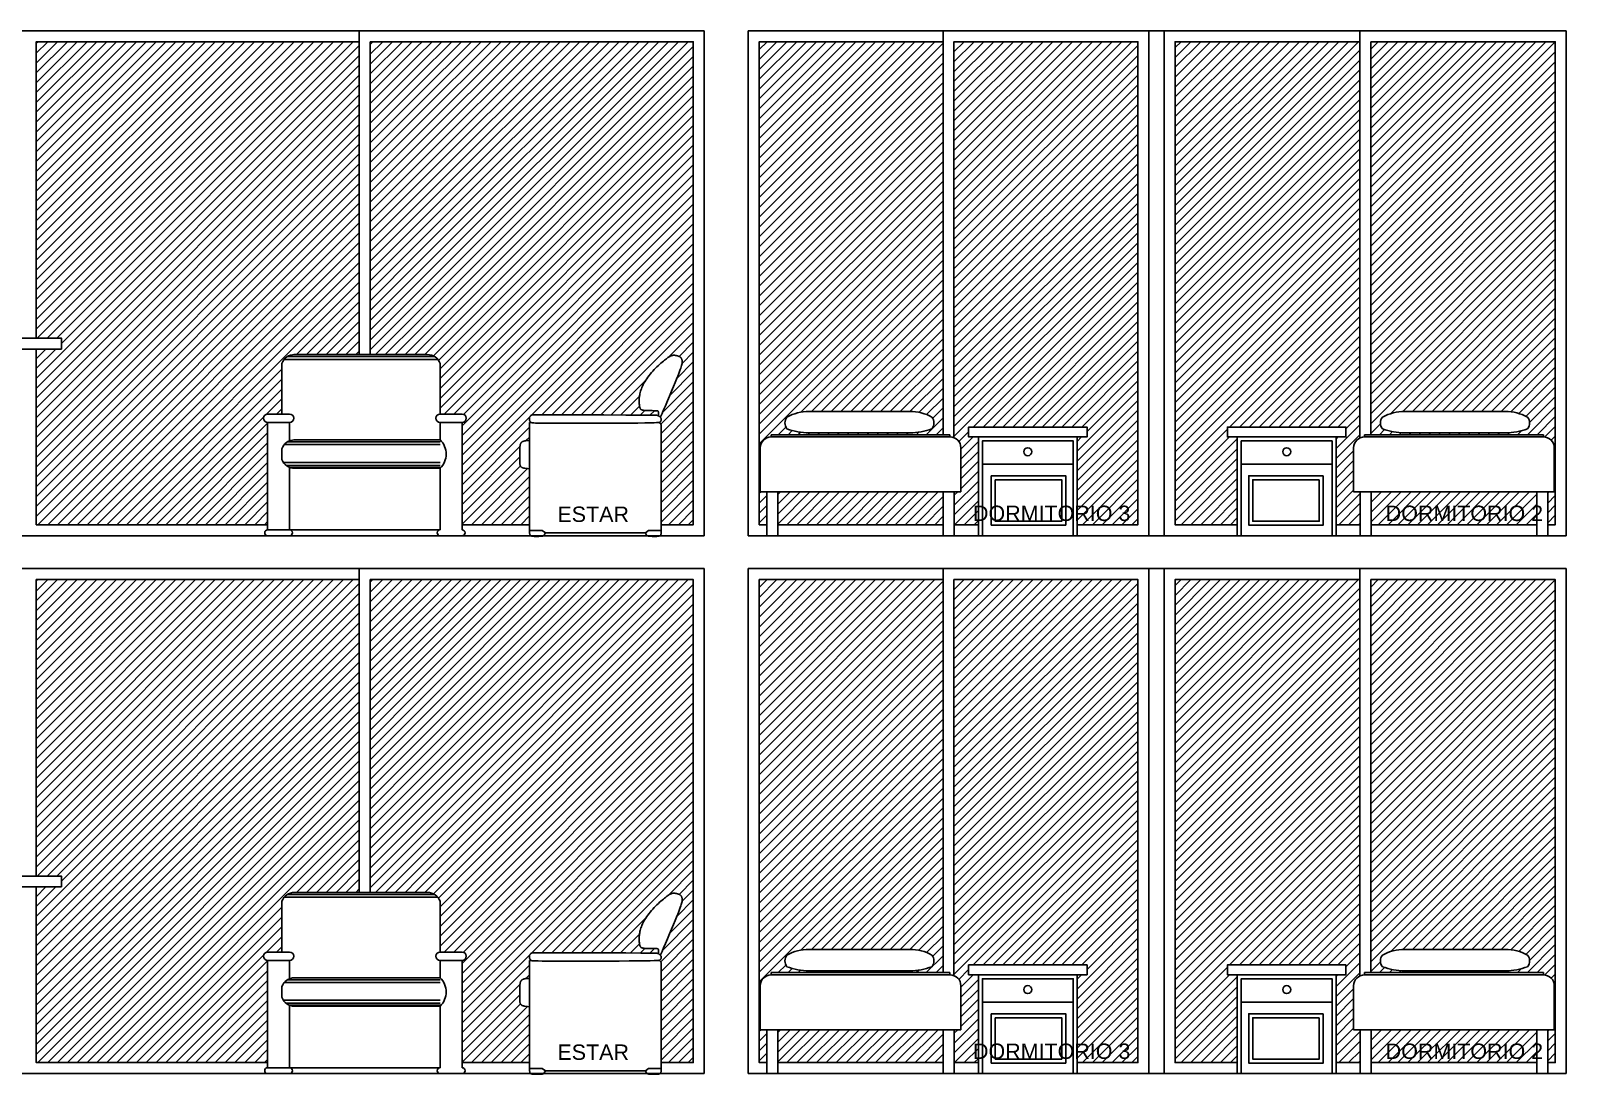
# Model space of a CAD drawing. Header units: millimetres. Extents: x 1217 to 2428, y 234 to 644.
# Drawn here: x 2252.71 to 2259.7, y 401.9 to 406.65 of the extents above; entities that cross this region are included whole.
import ezdxf

# ---------------------------------------------------------------- set-up
doc = ezdxf.new("R2010")
doc.units = ezdxf.units.MM
for name, color, linetype in [('0.1', 251, 'Continuous'), ('0.2', 2, 'Continuous'), ('0.3', 6, 'Continuous'), ('MURO', 5, 'Continuous'), ('Texto', 1, 'Continuous')]:
    doc.layers.add(name, color=color, linetype=linetype)
doc.styles.get("Standard").update_dxf_attribs({"font": 'arial.ttf'})
pattern_1 = [(45, (422.33998, -295.273548), (-0.0224506403, 0.0224506403), [])]
pattern_2 = [(45, (422.33998, -292.823548), (-0.0224506403, 0.0224506403), [])]

# ---------------------------------------------------------------- blocks, each defined once
blk = doc.blocks.new('sillon elv 1')
at = {"layer": '0.2'}
blk.add_line((382065.2343, 7753267.5813), (382065.6901, 7753267.5813), dxfattribs=at)
for points in [[(382065.1739, 7753268.114), (382065.1742, 7753268.1156), (382065.1744, 7753268.1172), (382065.1745, 7753268.1189), (382065.1746, 7753268.1205), (382065.1745, 7753268.1222), (382065.1745, 7753268.1238), (382065.1744, 7753268.1253), (382065.1744, 7753268.1268), (382065.1745, 7753268.1281), (382065.1745, 7753268.1294), (382065.1747, 7753268.1306), (382065.1749, 7753268.1316), (382065.1751, 7753268.1326), (382065.1753, 7753268.1335), (382065.1756, 7753268.1342), (382065.1759, 7753268.1349), (382065.1762, 7753268.1355), (382065.1765, 7753268.136), (382065.1768, 7753268.1364), (382065.1771, 7753268.1368), (382065.1775, 7753268.1371), (382065.178, 7753268.1373), (382065.1785, 7753268.1375), (382065.179, 7753268.1376), (382065.1796, 7753268.1377), (382065.1804, 7753268.1378), (382065.1814, 7753268.1379), (382065.1828, 7753268.1379), (382065.1846, 7753268.138), (382065.187, 7753268.138), (382065.19, 7753268.1381), (382065.1937, 7753268.1381), (382065.1982, 7753268.1381), (382065.2034, 7753268.1382), (382065.2089, 7753268.1383), (382065.2147, 7753268.1384), (382065.2204, 7753268.1385), (382065.2259, 7753268.1386), (382065.231, 7753268.1388), (382065.2353, 7753268.139), (382065.2389, 7753268.1392), (382065.2417, 7753268.1395), (382065.2439, 7753268.1397), (382065.2455, 7753268.14), (382065.2467, 7753268.1403), (382065.2476, 7753268.1405), (382065.2482, 7753268.1408), (382065.2488, 7753268.141), (382065.2493, 7753268.1412), (382065.2498, 7753268.1413), (382065.2504, 7753268.1415), (382065.2509, 7753268.1417), (382065.2515, 7753268.142), (382065.2522, 7753268.1423), (382065.2529, 7753268.1426), (382065.2537, 7753268.1431), (382065.2545, 7753268.1437), (382065.2554, 7753268.1444), (382065.2563, 7753268.1454), (382065.2572, 7753268.1465), (382065.2581, 7753268.148), (382065.2589, 7753268.1498), (382065.2597, 7753268.1519), (382065.2604, 7753268.1545), (382065.2611, 7753268.1574), (382065.2616, 7753268.1608), (382065.262, 7753268.1645), (382065.2624, 7753268.1685), (382065.2626, 7753268.1727), (382065.2627, 7753268.1771), (382065.2627, 7753268.1816), (382065.2627, 7753268.1863), (382065.2625, 7753268.1909), (382065.2622, 7753268.1956), (382065.2617, 7753268.2004), (382065.2611, 7753268.2053), (382065.2603, 7753268.2102), (382065.2593, 7753268.2154), (382065.258, 7753268.2207), (382065.2565, 7753268.2262), (382065.2547, 7753268.2319), (382065.2526, 7753268.2378), (382065.2501, 7753268.2439), (382065.2474, 7753268.2502), (382065.2443, 7753268.2566), (382065.2408, 7753268.2632), (382065.2369, 7753268.2699), (382065.2327, 7753268.2767), (382065.228, 7753268.2836), (382065.2229, 7753268.2906), (382065.2176, 7753268.2976), (382065.212, 7753268.3046), (382065.2061, 7753268.3115), (382065.2001, 7753268.3182), (382065.194, 7753268.3249), (382065.1878, 7753268.3313), (382065.1816, 7753268.3375), (382065.1754, 7753268.3434), (382065.1694, 7753268.349), (382065.1635, 7753268.3543), (382065.1578, 7753268.3592), (382065.1525, 7753268.3637), (382065.1475, 7753268.3679), (382065.1429, 7753268.3715), (382065.1387, 7753268.3747), (382065.135, 7753268.3775), (382065.1316, 7753268.3799), (382065.1286, 7753268.382), (382065.1259, 7753268.3837), (382065.1233, 7753268.3851), (382065.1209, 7753268.3863), (382065.1187, 7753268.3874), (382065.1165, 7753268.3882), (382065.1144, 7753268.3889), (382065.1123, 7753268.3895), (382065.1103, 7753268.3899), (382065.1083, 7753268.3902), (382065.1063, 7753268.3904), (382065.1044, 7753268.3905), (382065.1024, 7753268.3904), (382065.1005, 7753268.3903), (382065.0985, 7753268.39), (382065.0966, 7753268.3897), (382065.0947, 7753268.3894), (382065.0929, 7753268.3889), (382065.0912, 7753268.3885), (382065.0896, 7753268.388), (382065.088, 7753268.3876), (382065.0866, 7753268.3872), (382065.0853, 7753268.3867), (382065.084, 7753268.3863), (382065.0829, 7753268.3859), (382065.0818, 7753268.3854), (382065.0808, 7753268.385), (382065.0798, 7753268.3846), (382065.0789, 7753268.3841), (382065.0779, 7753268.3836), (382065.077, 7753268.3831), (382065.0761, 7753268.3825), (382065.0752, 7753268.3818), (382065.0743, 7753268.3811), (382065.0735, 7753268.3803), (382065.0726, 7753268.3794), (382065.0718, 7753268.3784), (382065.071, 7753268.3773), (382065.0702, 7753268.376), (382065.0695, 7753268.3746), (382065.0688, 7753268.3731), (382065.0682, 7753268.3715), (382065.0677, 7753268.3697), (382065.0672, 7753268.3679), (382065.0668, 7753268.3659), (382065.0666, 7753268.3638), (382065.0665, 7753268.3614), (382065.0666, 7753268.3588), (382065.0669, 7753268.3558), (382065.0675, 7753268.3524), (382065.0683, 7753268.3484), (382065.0695, 7753268.3438), (382065.0711, 7753268.3385), (382065.0731, 7753268.3324), (382065.0756, 7753268.3252), (382065.0787, 7753268.3168), (382065.0825, 7753268.3069), (382065.0871, 7753268.2952), (382065.0925, 7753268.2816), (382065.099, 7753268.2658), (382065.1066, 7753268.2475), (382065.1153, 7753268.2269), (382065.1246, 7753268.2047), (382065.1341, 7753268.1823), (382065.1433, 7753268.1607), (382065.1516, 7753268.1412), (382065.1585, 7753268.125), (382065.1635, 7753268.1132), (382065.1662, 7753268.107)], [(382065.7482, 7753268.1195), (382065.7512, 7753268.1185), (382065.7538, 7753268.1173), (382065.7559, 7753268.1159), (382065.7576, 7753268.1144), (382065.759, 7753268.1129), (382065.7601, 7753268.1112), (382065.761, 7753268.1096), (382065.7617, 7753268.1079), (382065.7622, 7753268.1063), (382065.7626, 7753268.1048), (382065.7628, 7753268.1033), (382065.7629, 7753268.1018), (382065.763, 7753268.1004), (382065.7629, 7753268.0991), (382065.7628, 7753268.0978), (382065.7626, 7753268.0966), (382065.7624, 7753268.0954), (382065.7621, 7753268.0943), (382065.7618, 7753268.0932), (382065.7614, 7753268.0922), (382065.7609, 7753268.0912), (382065.7604, 7753268.0903), (382065.7599, 7753268.0894), (382065.7593, 7753268.0885), (382065.7586, 7753268.0877), (382065.7578, 7753268.0869), (382065.757, 7753268.0861), (382065.756, 7753268.0854), (382065.7551, 7753268.0847), (382065.754, 7753268.0841), (382065.7529, 7753268.0835), (382065.7517, 7753268.083), (382065.7502, 7753268.0826), (382065.7476, 7753268.0823), (382065.7428, 7753268.082), (382065.7348, 7753268.0818), (382065.7223, 7753268.0816), (382065.7045, 7753268.0815), (382065.6801, 7753268.0814), (382065.6482, 7753268.0813), (382065.6082, 7753268.0812), (382065.5617, 7753268.0812), (382065.5109, 7753268.0812), (382065.458, 7753268.0813), (382065.4051, 7753268.0813), (382065.3544, 7753268.0815), (382065.3081, 7753268.0817), (382065.2683, 7753268.0819), (382065.2366, 7753268.0823), (382065.2126, 7753268.0827), (382065.1951, 7753268.0832), (382065.1831, 7753268.0837), (382065.1755, 7753268.0842), (382065.1711, 7753268.0848), (382065.169, 7753268.0854), (382065.168, 7753268.0859), (382065.1673, 7753268.0865), (382065.1666, 7753268.0871), (382065.166, 7753268.0877), (382065.1655, 7753268.0884), (382065.1649, 7753268.0891), (382065.1645, 7753268.0899), (382065.164, 7753268.0907), (382065.1636, 7753268.0917), (382065.1633, 7753268.0927), (382065.1629, 7753268.0939), (382065.1627, 7753268.0951), (382065.1625, 7753268.0963), (382065.1623, 7753268.0976), (382065.1623, 7753268.0988), (382065.1623, 7753268.1), (382065.1625, 7753268.1011), (382065.1628, 7753268.1021), (382065.1632, 7753268.1031), (382065.1636, 7753268.1039), (382065.1642, 7753268.1048), (382065.1648, 7753268.1056), (382065.1655, 7753268.1063), (382065.1662, 7753268.1071), (382065.1669, 7753268.1078), (382065.1676, 7753268.1086), (382065.1684, 7753268.1094), (382065.1691, 7753268.1101), (382065.1699, 7753268.1109), (382065.1707, 7753268.1116), (382065.1716, 7753268.1124), (382065.1724, 7753268.113), (382065.1733, 7753268.1137), (382065.1743, 7753268.1143), (382065.1753, 7753268.1148), (382065.1764, 7753268.1153), (382065.1774, 7753268.1157), (382065.1785, 7753268.1161), (382065.1796, 7753268.1164), (382065.1807, 7753268.1167), (382065.1818, 7753268.1169), (382065.1839, 7753268.1172), (382065.1926, 7753268.1174), (382065.2144, 7753268.1176), (382065.2558, 7753268.1178), (382065.3233, 7753268.1181), (382065.4235, 7753268.1185), (382065.563, 7753268.1189), (382065.7482, 7753268.1195)], [(382065.1727, 7753268.0846), (382065.1704, 7753268.0832), (382065.1685, 7753268.0819), (382065.1669, 7753268.0806), (382065.1657, 7753268.0794), (382065.1647, 7753268.0781), (382065.164, 7753268.0769), (382065.1634, 7753268.0758), (382065.1631, 7753268.0746), (382065.1628, 7753268.0726), (382065.1626, 7753268.0652), (382065.1625, 7753268.047), (382065.1624, 7753268.0127), (382065.1624, 7753267.9567), (382065.1624, 7753267.8738), (382065.1624, 7753267.7584), (382065.1624, 7753267.6053)], [(382065.7621, 7753268.0013), (382065.7666, 7753268.0017), (382065.7707, 7753268.0019), (382065.7743, 7753268.0019), (382065.7775, 7753268.0017), (382065.7804, 7753268.0013), (382065.783, 7753268.0009), (382065.7852, 7753268.0003), (382065.7873, 7753267.9997), (382065.7892, 7753267.9991), (382065.791, 7753267.9984), (382065.7926, 7753267.9978), (382065.7941, 7753267.9971), (382065.7954, 7753267.9963), (382065.7966, 7753267.9955), (382065.7977, 7753267.9947), (382065.7987, 7753267.9938), (382065.7996, 7753267.9929), (382065.8005, 7753267.9919), (382065.8012, 7753267.9909), (382065.8018, 7753267.9898), (382065.8024, 7753267.9888), (382065.803, 7753267.9877), (382065.8034, 7753267.9866), (382065.8039, 7753267.9855), (382065.8043, 7753267.9843), (382065.8046, 7753267.9831), (382065.8049, 7753267.9816), (382065.8052, 7753267.9797), (382065.8055, 7753267.9773), (382065.8058, 7753267.9743), (382065.806, 7753267.9705), (382065.8062, 7753267.9658), (382065.8064, 7753267.9601), (382065.8066, 7753267.9536), (382065.8068, 7753267.9466), (382065.8069, 7753267.9394), (382065.8071, 7753267.9322), (382065.8072, 7753267.9251), (382065.8072, 7753267.9186), (382065.8072, 7753267.9129), (382065.8072, 7753267.9081), (382065.8072, 7753267.9041), (382065.807, 7753267.901), (382065.8069, 7753267.8984), (382065.8067, 7753267.8964), (382065.8065, 7753267.8948), (382065.8062, 7753267.8934), (382065.8059, 7753267.8922), (382065.8056, 7753267.891), (382065.8053, 7753267.8898), (382065.8048, 7753267.8887), (382065.8044, 7753267.8876), (382065.8039, 7753267.8865), (382065.8033, 7753267.8855), (382065.8027, 7753267.8845), (382065.802, 7753267.8836), (382065.8012, 7753267.8828), (382065.8004, 7753267.882), (382065.7995, 7753267.8812), (382065.7986, 7753267.8805), (382065.7976, 7753267.8799), (382065.7966, 7753267.8793), (382065.7955, 7753267.8787), (382065.7944, 7753267.8782), (382065.7933, 7753267.8777), (382065.7918, 7753267.8772), (382065.7898, 7753267.8767), (382065.787, 7753267.8762), (382065.783, 7753267.8755), (382065.7778, 7753267.8748), (382065.7709, 7753267.874), (382065.7621, 7753267.8731)], [(382065.1619, 7753267.5923), (382065.1619, 7753267.5897), (382065.1619, 7753267.5872), (382065.162, 7753267.585), (382065.1622, 7753267.5829), (382065.1624, 7753267.581), (382065.1627, 7753267.5792), (382065.163, 7753267.5776), (382065.1633, 7753267.5762), (382065.1636, 7753267.5749), (382065.164, 7753267.5737), (382065.1644, 7753267.5727), (382065.1648, 7753267.5718), (382065.1653, 7753267.5709), (382065.1658, 7753267.5702), (382065.1665, 7753267.5695), (382065.1672, 7753267.5689), (382065.168, 7753267.5684), (382065.1689, 7753267.5679), (382065.17, 7753267.5674), (382065.1712, 7753267.5671), (382065.1727, 7753267.5667), (382065.1744, 7753267.5664), (382065.1763, 7753267.5662), (382065.1785, 7753267.566), (382065.1811, 7753267.5658), (382065.1839, 7753267.5657), (382065.1869, 7753267.5657), (382065.19, 7753267.5656), (382065.1932, 7753267.5656), (382065.1965, 7753267.5656), (382065.1997, 7753267.5657), (382065.2028, 7753267.5657), (382065.2058, 7753267.5658), (382065.2087, 7753267.5658), (382065.2114, 7753267.5659), (382065.2139, 7753267.566), (382065.2162, 7753267.5662), (382065.2184, 7753267.5664), (382065.2203, 7753267.5667), (382065.2221, 7753267.5671), (382065.2237, 7753267.5675), (382065.2251, 7753267.5682), (382065.2265, 7753267.5691), (382065.2278, 7753267.5704), (382065.2292, 7753267.5722), (382065.2307, 7753267.5745), (382065.2324, 7753267.5775), (382065.2343, 7753267.5813)], [(382065.7625, 7753267.5923), (382065.7626, 7753267.5897), (382065.7625, 7753267.5872), (382065.7624, 7753267.585), (382065.7623, 7753267.5829), (382065.762, 7753267.581), (382065.7618, 7753267.5792), (382065.7615, 7753267.5776), (382065.7612, 7753267.5762), (382065.7608, 7753267.5749), (382065.7605, 7753267.5737), (382065.7601, 7753267.5727), (382065.7597, 7753267.5718), (382065.7592, 7753267.5709), (382065.7586, 7753267.5702), (382065.758, 7753267.5695), (382065.7573, 7753267.5689), (382065.7565, 7753267.5684), (382065.7556, 7753267.5679), (382065.7545, 7753267.5674), (382065.7533, 7753267.5671), (382065.7518, 7753267.5667), (382065.7501, 7753267.5664), (382065.7482, 7753267.5662), (382065.7459, 7753267.566), (382065.7434, 7753267.5658), (382065.7406, 7753267.5657), (382065.7376, 7753267.5657), (382065.7345, 7753267.5656), (382065.7312, 7753267.5656), (382065.728, 7753267.5656), (382065.7248, 7753267.5657), (382065.7216, 7753267.5657), (382065.7186, 7753267.5658), (382065.7158, 7753267.5658), (382065.7131, 7753267.5659), (382065.7106, 7753267.566), (382065.7083, 7753267.5662), (382065.7061, 7753267.5664), (382065.7041, 7753267.5667), (382065.7024, 7753267.5671), (382065.7008, 7753267.5675), (382065.6993, 7753267.5682), (382065.698, 7753267.5691), (382065.6966, 7753267.5704), (382065.6952, 7753267.5722), (382065.6937, 7753267.5745), (382065.6921, 7753267.5775), (382065.6901, 7753267.5813)]]:
    blk.add_lwpolyline(points, dxfattribs=at)
at = {"layer": '0.2', "elevation": 0}
for points in [[(382065.7529, 7753268.0835), (382065.7621, 7753268.0835), (382065.7621, 7753267.6053)], [(382065.1624, 7753267.6053), (382065.1619, 7753267.5923)], [(382065.2343, 7753267.5813), (382065.2197, 7753267.5923), (382065.1619, 7753267.5923)], [(382065.6901, 7753267.5813), (382065.7047, 7753267.5923), (382065.7636, 7753267.5923)], [(382065.7621, 7753267.6053), (382065.7625, 7753267.5923)]]:
    blk.add_lwpolyline(points, dxfattribs=at)

msp = doc.modelspace()

# ---------------------------------------------------------------- hatches: boundary and pattern name
at = {"layer": '0.1', "ltscale": 3}
h = msp.add_hatch(dxfattribs=at)
h.set_pattern_fill('ANSI31', color=256, scale=0.01)
h.set_pattern_definition(pattern_2)
h.paths.add_polyline_path([(2254.25251, 406.60099), (2254.46816, 406.60099), (2254.46816, 405.17581), (2254.25251, 405.17581)])
h.paths.add_polyline_path([(2252.86861, 406.60099), (2254.20251, 406.60099), (2254.20251, 405.17581), (2253.90862, 405.17581, 0.3308107), (2253.85003, 405.13579), (2253.85003, 404.90486), (2253.78505, 404.90486, 1), (2253.78505, 404.86691), (2253.78505, 404.40099), (2252.86861, 404.40099)])
h.paths.add_polyline_path([(2252.7306, 406.60099), (2252.86861, 406.60099), (2252.86861, 404.40099), (2252.7306, 404.40099), (2252.7306, 405.20099), (2252.84561, 405.20099), (2252.84561, 405.25099), (2252.7306, 405.25099)])
h.paths.add_polyline_path([(2251.81582, 406.60099), (2252.5606, 406.60099), (2252.5606, 405.90099), (2251.81582, 405.90099)])
h.paths.add_polyline_path([(2251.57076, 406.60099), (2251.76582, 406.60099), (2251.76582, 405.90099), (2251.57076, 405.90099)])
h = msp.add_hatch(dxfattribs=at)
h.set_pattern_fill('ANSI31', color=256, scale=0.01)
h.set_pattern_definition(pattern_2)
h.paths.add_polyline_path([(2254.46816, 406.60099), (2255.72441, 406.60099), (2255.72441, 404.40099), (2255.57804, 404.40099), (2255.57805, 404.54078), (2255.57807, 404.65611), (2255.57807, 404.73904), (2255.57805, 404.79499), (2255.57798, 404.82935), (2255.57786, 404.84753), (2255.57762, 404.85673), (2255.57584, 404.86061), (2255.57287, 404.86364), (2255.56824, 404.86681), (2255.57199, 404.86784), (2255.57521, 404.87069), (2255.57709, 404.87439), (2255.57823, 404.87944), (2255.57802, 404.88402), (2255.57641, 404.88699), (2255.5743, 404.88941), (2255.57692, 404.89554), (2255.58196, 404.90732), (2255.58888, 404.92355), (2255.59718, 404.94304), (2255.60633, 404.9646), (2255.61584, 404.98704), (2255.62518, 405.00919), (2255.63384, 405.02986), (2255.64142, 405.04811), (2255.6479, 405.06392), (2255.65339, 405.07754), (2255.65798, 405.08919), (2255.66177, 405.09911), (2255.66487, 405.10754), (2255.66736, 405.1147), (2255.66934, 405.12084), (2255.67091, 405.12616), (2255.67268, 405.13294), (2255.67381, 405.13977), (2255.67398, 405.14492), (2255.67349, 405.1492), (2255.67236, 405.15382), (2255.67029, 405.15836), (2255.66752, 405.16228), (2255.66414, 405.16507), (2255.66021, 405.16716), (2255.6565, 405.16863), (2255.65235, 405.16998), (2255.6473, 405.17138), (2255.64175, 405.17248), (2255.63601, 405.17291), (2255.63114, 405.17247), (2255.62709, 405.17161), (2255.62284, 405.17019), (2255.61832, 405.16814), (2255.61329, 405.16527), (2255.6088, 405.16225), (2255.60546, 405.15986), (2255.60173, 405.15708), (2255.59759, 405.15386), (2255.59299, 405.15019), (2255.58797, 405.14607), (2255.5826, 405.14153), (2255.57695, 405.13661), (2255.57106, 405.13132), (2255.565, 405.12571), (2255.55884, 405.1198), (2255.55264, 405.11362), (2255.54645, 405.1072), (2255.54032, 405.10057), (2255.53432, 405.09379), (2255.52848, 405.0869), (2255.52286, 405.07993), (2255.5175, 405.07294), (2255.51246, 405.06596), (2255.50779, 405.05904), (2255.50352, 405.05222), (2255.49966, 405.04552), (2255.49617, 405.03894), (2255.49306, 405.03251), (2255.4903, 405.02624), (2255.48787, 405.02014), (2255.48575, 405.01423), (2255.48394, 405.00852), (2255.48242, 405.00302), (2255.48115, 404.99772), (2255.48012, 404.99258), (2255.47931, 404.98759), (2255.4787, 404.98272), (2255.47825, 404.97795), (2255.47795, 404.97325), (2255.47777, 404.9686), (2255.4777, 404.96398), (2255.47773, 404.95945), (2255.47786, 404.95504), (2255.47821, 404.94866), (2255.47907, 404.94122), (2255.4803, 404.93539), (2255.48223, 404.93024), (2255.4849, 404.92678), (2255.48798, 404.92459), (2255.49197, 404.92319), (2255.49356, 404.92255), (2255.49745, 404.9219), (2255.50152, 404.92155), (2255.5051, 404.92133), (2255.50949, 404.92113), (2255.51455, 404.92097), (2255.52004, 404.92083), (2255.52577, 404.92071), (2255.53152, 404.92062), (2255.53707, 404.92054), (2255.54221, 404.92048), (2255.54673, 404.92043), (2255.55048, 404.92039), (2255.55348, 404.92036), (2255.55585, 404.92032), (2255.55767, 404.92028), (2255.55904, 404.92023), (2255.56007, 404.92016), (2255.56084, 404.92007), (2255.56145, 404.91996), (2255.56199, 404.91981), (2255.56247, 404.91963), (2255.56291, 404.9194), (2255.5633, 404.91911), (2255.56366, 404.91876), (2255.56399, 404.91834), (2255.56429, 404.91784), (2255.56458, 404.91725), (2255.56486, 404.91658), (2255.56513, 404.9158), (2255.56537, 404.91493), (2255.56558, 404.91396), (2255.56576, 404.9129), (2255.5659, 404.91173), (2255.56599, 404.91047), (2255.56603, 404.9091), (2255.56601, 404.90764), (2255.56597, 404.90609), (2255.56581, 404.90113), (2255.56638, 404.89655), (2255.56265, 404.89826), (2255.55815, 404.89947), (2255.54783, 404.89971), (2255.52607, 404.89992), (2255.48469, 404.90016), (2255.41716, 404.90045), (2255.31694, 404.9008), (2255.17747, 404.90126), (2254.99223, 404.90182), (2254.98783, 404.90034), (2254.9836, 404.89763), (2254.98079, 404.8945), (2254.97866, 404.89049), (2254.97753, 404.88571), (2254.97746, 404.88155), (2254.97815, 404.87704), (2254.97964, 404.87303), (2254.98218, 404.8695), (2254.98673, 404.86585), (2254.97837, 404.86585), (2254.97837, 404.78365), (2254.9738, 404.78408), (2254.96787, 404.78435), (2254.96147, 404.78393), (2254.95644, 404.78299), (2254.95108, 404.78144), (2254.94623, 404.77942), (2254.94261, 404.77711), (2254.93997, 404.77437), (2254.93801, 404.77124), (2254.93615, 404.76691), (2254.93533, 404.76311), (2254.93479, 404.7584), (2254.93444, 404.7528), (2254.93422, 404.74809), (2254.93402, 404.74241), (2254.93382, 404.73596), (2254.93365, 404.72898), (2254.9335, 404.72174), (2254.93337, 404.71449), (2254.93328, 404.70749), (2254.93322, 404.70098), (2254.9332, 404.69522), (2254.93323, 404.6881), (2254.93349, 404.6805), (2254.9341, 404.67596), (2254.93536, 404.67138), (2254.93737, 404.66715), (2254.94026, 404.6639), (2254.94373, 404.66163), (2254.94745, 404.65985), (2254.95175, 404.65876), (2254.95741, 404.65788), (2254.96269, 404.65719), (2254.96959, 404.65638), (2254.97837, 404.65543), (2254.97837, 404.40099), (2254.67089, 404.40099), (2254.67089, 404.86691, 1), (2254.67089, 404.90486), (2254.57089, 404.90486), (2254.57089, 405.13579, 0.3308101), (2254.5123, 405.17581), (2254.46816, 405.17581)])
h = msp.add_hatch(dxfattribs=at)
h.set_pattern_fill('ANSI31', color=256, scale=0.01)
h.set_pattern_definition(pattern_2)
h.paths.add_polyline_path([(2257.07145, 406.60099), (2257.74959, 406.60099), (2257.74959, 404.40099), (2257.4732, 404.40099), (2257.4732, 404.80099), (2257.5182, 404.80099), (2257.5182, 404.84599), (2257.4732, 404.84599), (2257.07145, 404.84599)])
h.paths.add_polyline_path([(2256.912, 406.60099), (2257.07145, 406.60099), (2257.07145, 404.84599), (2256.9782, 404.84599), (2256.9782, 404.80099), (2257.0232, 404.80099), (2257.0232, 404.40099), (2256.91338, 404.40099), (2256.91338, 404.55099), (2256.94338, 404.55099), (2256.94338, 404.75099, 0.3063972), (2256.912, 404.7974)])
h.paths.add_polyline_path([(2256.02441, 406.60099), (2256.862, 406.60099), (2256.862, 404.81099), (2256.07897, 404.81099), (2256.07898, 404.80099, 0.4142136), (2256.02898, 404.75099), (2256.02898, 404.55099), (2256.05898, 404.55099), (2256.05898, 404.40099), (2256.02441, 404.40099)])
h.paths.add_polyline_path([(2256.15083, 404.83802, -0.340832), (2256.15083, 404.8911, -0.1255988), (2256.25178, 404.91687), (2256.71083, 404.91687, -0.1255988), (2256.81178, 404.8911, -0.340832), (2256.81178, 404.83802, -0.0910283), (2256.71083, 404.81948), (2256.25178, 404.81948, -0.0910283)], flags=16)
h.paths.add_polyline_path([(2256.10898, 404.55099), (2256.86338, 404.55099), (2256.86338, 404.40099), (2256.10898, 404.40099)])
h.paths.add_polyline_path([(2257.7347, 404.37919), (2256.98256, 404.37919), (2256.98256, 404.52344), (2257.7347, 404.52344)], flags=9)
h = msp.add_hatch(dxfattribs=at)
h.set_pattern_fill('ANSI31', color=256, scale=0.01)
h.set_pattern_definition(pattern_2)
h.paths.add_polyline_path([(2258.81057, 406.60099), (2259.65155, 406.60099), (2259.64698, 404.75099, 0.4142136), (2259.59698, 404.80099), (2259.59699, 404.81099), (2258.81057, 404.81099)])
h.paths.add_polyline_path([(2258.86418, 404.83802, -0.340832), (2258.86418, 404.8911, -0.1255988), (2258.96513, 404.91687), (2259.32258, 404.91687), (2259.42418, 404.91687, -0.1255988), (2259.52513, 404.8911, -0.340832), (2259.52513, 404.83802, -0.0910283), (2259.42418, 404.81948), (2258.96513, 404.81948, -0.0910283)], flags=16)
h.paths.add_polyline_path([(2258.81258, 404.55099), (2259.56698, 404.55099), (2259.56698, 404.40099), (2258.81258, 404.40099)])
h.paths.add_polyline_path([(2259.61698, 404.55099), (2259.64698, 404.55099), (2259.64698, 404.75099), (2259.65155, 406.60099), (2259.65155, 404.40099), (2259.61698, 404.40099)])
h.paths.add_polyline_path([(2257.91959, 406.60099), (2258.76057, 406.60099), (2258.76057, 404.79589, 0.2861952), (2258.73258, 404.75099), (2258.73258, 404.55099), (2258.76258, 404.55099), (2258.76258, 404.40099), (2258.65276, 404.40099), (2258.65276, 404.80099), (2258.69776, 404.80099), (2258.69776, 404.84599), (2258.20276, 404.84599), (2258.15776, 404.84599), (2258.15776, 404.80099), (2258.20276, 404.80099), (2258.20276, 404.40099), (2257.91959, 404.40099)])
h = msp.add_hatch(dxfattribs=at)
h.set_pattern_fill('ANSI31', color=256, scale=0.01)
h.set_pattern_definition(pattern_1)
h.paths.add_polyline_path([(2254.25251, 404.15099), (2254.46816, 404.15099), (2254.46816, 402.72581), (2254.25251, 402.72581)])
h.paths.add_polyline_path([(2252.86861, 404.15099), (2254.20251, 404.15099), (2254.20251, 402.72581), (2253.90862, 402.72581, 0.3308107), (2253.85003, 402.68579), (2253.85003, 402.45486), (2253.78505, 402.45486, 1), (2253.78505, 402.41691), (2253.78505, 401.95099), (2252.86861, 401.95099)])
h.paths.add_polyline_path([(2252.7306, 404.15099), (2252.86861, 404.15099), (2252.86861, 401.95099), (2252.7306, 401.95099), (2252.7306, 402.75099), (2252.84561, 402.75099), (2252.84561, 402.80099), (2252.7306, 402.80099)])
h.paths.add_polyline_path([(2251.81582, 404.15099), (2252.5606, 404.15099), (2252.5606, 403.45099), (2251.81582, 403.45099)])
h.paths.add_polyline_path([(2251.57076, 404.15099), (2251.76582, 404.15099), (2251.76582, 403.45099), (2251.57076, 403.45099)])
h = msp.add_hatch(dxfattribs=at)
h.set_pattern_fill('ANSI31', color=256, scale=0.01)
h.set_pattern_definition(pattern_1)
h.paths.add_polyline_path([(2254.46816, 404.15099), (2255.72441, 404.15099), (2255.72441, 401.95099), (2255.57804, 401.95099), (2255.57805, 402.09078), (2255.57807, 402.20611), (2255.57807, 402.28904), (2255.57805, 402.34499), (2255.57798, 402.37935), (2255.57786, 402.39753), (2255.57762, 402.40673), (2255.57584, 402.41061), (2255.57287, 402.41364), (2255.56824, 402.41681), (2255.57199, 402.41784), (2255.57521, 402.42069), (2255.57709, 402.42439), (2255.57823, 402.42944), (2255.57802, 402.43402), (2255.57641, 402.43699), (2255.5743, 402.43941), (2255.57692, 402.44554), (2255.58196, 402.45732), (2255.58888, 402.47355), (2255.59718, 402.49304), (2255.60633, 402.5146), (2255.61584, 402.53704), (2255.62518, 402.55919), (2255.63384, 402.57986), (2255.64142, 402.59811), (2255.6479, 402.61392), (2255.65339, 402.62754), (2255.65798, 402.63919), (2255.66177, 402.64911), (2255.66487, 402.65754), (2255.66736, 402.6647), (2255.66934, 402.67084), (2255.67091, 402.67616), (2255.67268, 402.68294), (2255.67381, 402.68977), (2255.67398, 402.69492), (2255.67349, 402.6992), (2255.67236, 402.70382), (2255.67029, 402.70836), (2255.66752, 402.71228), (2255.66414, 402.71507), (2255.66021, 402.71716), (2255.6565, 402.71863), (2255.65235, 402.71998), (2255.6473, 402.72138), (2255.64175, 402.72248), (2255.63601, 402.72291), (2255.63114, 402.72247), (2255.62709, 402.72161), (2255.62284, 402.72019), (2255.61832, 402.71814), (2255.61329, 402.71527), (2255.6088, 402.71225), (2255.60546, 402.70986), (2255.60173, 402.70708), (2255.59759, 402.70386), (2255.59299, 402.70019), (2255.58797, 402.69606), (2255.5826, 402.69153), (2255.57695, 402.68661), (2255.57106, 402.68132), (2255.565, 402.67571), (2255.55884, 402.6698), (2255.55264, 402.66362), (2255.54645, 402.6572), (2255.54032, 402.65057), (2255.53432, 402.64379), (2255.52848, 402.6369), (2255.52286, 402.62993), (2255.5175, 402.62294), (2255.51246, 402.61596), (2255.50779, 402.60904), (2255.50352, 402.60222), (2255.49966, 402.59551), (2255.49617, 402.58894), (2255.49306, 402.58251), (2255.4903, 402.57624), (2255.48787, 402.57014), (2255.48575, 402.56423), (2255.48394, 402.55852), (2255.48242, 402.55302), (2255.48115, 402.54772), (2255.48012, 402.54258), (2255.47931, 402.53759), (2255.4787, 402.53272), (2255.47825, 402.52795), (2255.47795, 402.52325), (2255.47777, 402.5186), (2255.4777, 402.51398), (2255.47773, 402.50945), (2255.47786, 402.50504), (2255.47821, 402.49866), (2255.47907, 402.49121), (2255.4803, 402.48539), (2255.48223, 402.48024), (2255.4849, 402.47678), (2255.48798, 402.47459), (2255.49197, 402.47319), (2255.49356, 402.47255), (2255.49745, 402.4719), (2255.50152, 402.47155), (2255.5051, 402.47133), (2255.50949, 402.47113), (2255.51455, 402.47097), (2255.52004, 402.47083), (2255.52577, 402.47071), (2255.53152, 402.47062), (2255.53707, 402.47054), (2255.54221, 402.47048), (2255.54673, 402.47043), (2255.55048, 402.47039), (2255.55348, 402.47035), (2255.55585, 402.47032), (2255.55767, 402.47028), (2255.55904, 402.47023), (2255.56007, 402.47016), (2255.56084, 402.47007), (2255.56145, 402.46996), (2255.56199, 402.46981), (2255.56247, 402.46963), (2255.56291, 402.4694), (2255.5633, 402.46911), (2255.56366, 402.46876), (2255.56399, 402.46834), (2255.56429, 402.46784), (2255.56458, 402.46725), (2255.56486, 402.46658), (2255.56513, 402.4658), (2255.56537, 402.46493), (2255.56558, 402.46396), (2255.56576, 402.4629), (2255.5659, 402.46173), (2255.56599, 402.46047), (2255.56603, 402.4591), (2255.56601, 402.45764), (2255.56597, 402.45609), (2255.56581, 402.45113), (2255.56638, 402.44655), (2255.56265, 402.44826), (2255.55815, 402.44947), (2255.54783, 402.44971), (2255.52607, 402.44992), (2255.48469, 402.45016), (2255.41716, 402.45045), (2255.31694, 402.4508), (2255.17747, 402.45126), (2254.99223, 402.45182), (2254.98783, 402.45034), (2254.9836, 402.44763), (2254.98079, 402.4445), (2254.97866, 402.44049), (2254.97753, 402.43571), (2254.97746, 402.43155), (2254.97815, 402.42704), (2254.97964, 402.42303), (2254.98218, 402.4195), (2254.98673, 402.41585), (2254.97837, 402.41585), (2254.97837, 402.33365), (2254.9738, 402.33408), (2254.96787, 402.33435), (2254.96147, 402.33393), (2254.95644, 402.33299), (2254.95108, 402.33144), (2254.94623, 402.32942), (2254.94261, 402.32711), (2254.93997, 402.32437), (2254.93801, 402.32124), (2254.93615, 402.31691), (2254.93533, 402.31311), (2254.93479, 402.3084), (2254.93444, 402.3028), (2254.93422, 402.29809), (2254.93402, 402.29241), (2254.93382, 402.28596), (2254.93365, 402.27898), (2254.9335, 402.27174), (2254.93337, 402.26449), (2254.93328, 402.25749), (2254.93322, 402.25098), (2254.9332, 402.24522), (2254.93323, 402.2381), (2254.93349, 402.2305), (2254.9341, 402.22596), (2254.93536, 402.22138), (2254.93737, 402.21715), (2254.94026, 402.2139), (2254.94373, 402.21163), (2254.94745, 402.20985), (2254.95175, 402.20876), (2254.95741, 402.20788), (2254.96269, 402.20719), (2254.96959, 402.20638), (2254.97837, 402.20543), (2254.97837, 401.95099), (2254.67089, 401.95099), (2254.67089, 402.41691, 1), (2254.67089, 402.45486), (2254.57089, 402.45486), (2254.57089, 402.68579, 0.3308101), (2254.5123, 402.72581), (2254.46816, 402.72581)])
h = msp.add_hatch(dxfattribs=at)
h.set_pattern_fill('ANSI31', color=256, scale=0.01)
h.set_pattern_definition(pattern_1)
h.paths.add_polyline_path([(2257.07145, 404.15099), (2257.74959, 404.15099), (2257.74959, 401.95099), (2257.4732, 401.95099), (2257.4732, 402.35099), (2257.5182, 402.35099), (2257.5182, 402.39599), (2257.4732, 402.39599), (2257.07145, 402.39599)])
h.paths.add_polyline_path([(2256.912, 404.15099), (2257.07145, 404.15099), (2257.07145, 402.39599), (2256.9782, 402.39599), (2256.9782, 402.35099), (2257.0232, 402.35099), (2257.0232, 401.95099), (2256.91338, 401.95099), (2256.91338, 402.10099), (2256.94338, 402.10099), (2256.94338, 402.30099, 0.3063972), (2256.912, 402.3474)])
h.paths.add_polyline_path([(2256.02441, 404.15099), (2256.862, 404.15099), (2256.862, 402.36099), (2256.07897, 402.36099), (2256.07898, 402.35099, 0.4142136), (2256.02898, 402.30099), (2256.02898, 402.10099), (2256.05898, 402.10099), (2256.05898, 401.95099), (2256.02441, 401.95099)])
h.paths.add_polyline_path([(2256.15083, 402.38802, -0.340832), (2256.15083, 402.4411, -0.1255988), (2256.25178, 402.46687), (2256.71083, 402.46687, -0.1255988), (2256.81178, 402.4411, -0.340832), (2256.81178, 402.38802, -0.0910283), (2256.71083, 402.36948), (2256.25178, 402.36948, -0.0910283)], flags=16)
h.paths.add_polyline_path([(2256.10898, 402.10099), (2256.86338, 402.10099), (2256.86338, 401.95099), (2256.10898, 401.95099)])
h.paths.add_polyline_path([(2257.7347, 401.92919), (2256.98256, 401.92919), (2256.98256, 402.07344), (2257.7347, 402.07344)], flags=9)
h = msp.add_hatch(dxfattribs=at)
h.set_pattern_fill('ANSI31', color=256, scale=0.01)
h.set_pattern_definition(pattern_1)
h.paths.add_polyline_path([(2258.81057, 404.15099), (2259.65155, 404.15099), (2259.64698, 402.30099, 0.4142136), (2259.59698, 402.35099), (2259.59699, 402.36099), (2258.81057, 402.36099)])
h.paths.add_polyline_path([(2258.86418, 402.38802, -0.340832), (2258.86418, 402.4411, -0.1255988), (2258.96513, 402.46687), (2259.32258, 402.46687), (2259.42418, 402.46687, -0.1255988), (2259.52513, 402.4411, -0.340832), (2259.52513, 402.38802, -0.0910283), (2259.42418, 402.36948), (2258.96513, 402.36948, -0.0910283)], flags=16)
h.paths.add_polyline_path([(2258.81258, 402.10099), (2259.56698, 402.10099), (2259.56698, 401.95099), (2258.81258, 401.95099)])
h.paths.add_polyline_path([(2259.61698, 402.10099), (2259.64698, 402.10099), (2259.64698, 402.30099), (2259.65155, 404.15099), (2259.65155, 401.95099), (2259.61698, 401.95099)])
h.paths.add_polyline_path([(2257.91959, 404.15099), (2258.76057, 404.15099), (2258.76057, 402.34589, 0.2861952), (2258.73258, 402.30099), (2258.73258, 402.10099), (2258.76258, 402.10099), (2258.76258, 401.95099), (2258.65276, 401.95099), (2258.65276, 402.35099), (2258.69776, 402.35099), (2258.69776, 402.39599), (2258.20276, 402.39599), (2258.15776, 402.39599), (2258.15776, 402.35099), (2258.20276, 402.35099), (2258.20276, 401.95099), (2257.91959, 401.95099)])

# ---------------------------------------------------------------- linework, layer by layer
at = {"layer": '0.1', "linetype": 'ByBlock'}
for p, q in [((2256.89338, 404.81099, 0), (2256.07897, 404.81099, 0)), ((2256.07898, 404.80099, 0), (2256.89337, 404.80099, 0)), ((2258.78258, 404.81099, 0), (2259.59699, 404.81099, 0)), ((2259.59698, 404.80099, 0), (2258.78259, 404.80099, 0)), ((2256.02898, 404.75099, 0), (2256.02898, 404.55099, 0)), ((2256.94338, 404.75099, 0), (2256.94338, 404.55099, 0)), ((2258.73258, 404.75099, 0), (2258.73258, 404.55099, 0)), ((2259.64698, 404.75099, 0), (2259.64698, 404.55099, 0)), ((2256.02898, 404.55099, 0), (2256.10898, 404.55099, 0)), ((2256.05898, 404.55099, 0), (2256.02898, 404.55099, 0)), ((2256.05898, 404.35099, 0), (2256.05898, 404.55099, 0)), ((2256.94338, 404.55099, 0), (2256.10898, 404.55099, 0)), ((2256.10898, 404.55099, 0), (2256.10898, 404.35099, 0)), ((2256.94338, 404.55099, 0), (2256.86338, 404.55099, 0)), ((2256.91338, 404.55099, 0), (2256.94338, 404.55099, 0)), ((2256.91338, 404.35099, 0), (2256.91338, 404.55099, 0)), ((2258.73258, 404.55099, 0), (2258.81258, 404.55099, 0)), ((2258.73258, 404.55099, 0), (2259.56698, 404.55099, 0)), ((2258.76258, 404.55099, 0), (2258.73258, 404.55099, 0)), ((2258.76258, 404.35099, 0), (2258.76258, 404.55099, 0)), ((2259.56698, 404.55099, 0), (2259.56698, 404.35099, 0)), ((2259.64698, 404.55099, 0), (2259.56698, 404.55099, 0)), ((2259.61698, 404.55099, 0), (2259.64698, 404.55099, 0)), ((2259.61698, 404.35099, 0), (2259.61698, 404.55099, 0)), ((2256.89338, 402.36099, 0), (2256.07897, 402.36099, 0)), ((2256.07898, 402.35099, 0), (2256.89337, 402.35099, 0)), ((2258.78258, 402.36099, 0), (2259.59699, 402.36099, 0)), ((2259.59698, 402.35099, 0), (2258.78259, 402.35099, 0)), ((2256.02898, 402.30099, 0), (2256.02898, 402.10099, 0)), ((2256.94338, 402.30099, 0), (2256.94338, 402.10099, 0)), ((2258.73258, 402.30099, 0), (2258.73258, 402.10099, 0)), ((2259.64698, 402.30099, 0), (2259.64698, 402.10099, 0)), ((2256.02898, 402.10099, 0), (2256.10898, 402.10099, 0)), ((2256.05898, 402.10099, 0), (2256.02898, 402.10099, 0)), ((2256.05898, 401.90099, 0), (2256.05898, 402.10099, 0)), ((2256.94338, 402.10099, 0), (2256.10898, 402.10099, 0)), ((2256.10898, 402.10099, 0), (2256.10898, 401.90099, 0)), ((2256.94338, 402.10099, 0), (2256.86338, 402.10099, 0)), ((2256.91338, 402.10099, 0), (2256.94338, 402.10099, 0)), ((2256.91338, 401.90099, 0), (2256.91338, 402.10099, 0)), ((2258.73258, 402.10099, 0), (2258.81258, 402.10099, 0)), ((2258.73258, 402.10099, 0), (2259.56698, 402.10099, 0)), ((2258.76258, 402.10099, 0), (2258.73258, 402.10099, 0)), ((2258.76258, 401.90099, 0), (2258.76258, 402.10099, 0)), ((2259.56698, 402.10099, 0), (2259.56698, 401.90099, 0)), ((2259.64698, 402.10099, 0), (2259.56698, 402.10099, 0)), ((2259.61698, 402.10099, 0), (2259.64698, 402.10099, 0)), ((2259.61698, 401.90099, 0), (2259.61698, 402.10099, 0))]:
    msp.add_line(p, q, dxfattribs=at)
at = {"layer": '0.1'}
for p, q in [((2256.86338, 404.55099, 0), (2256.86338, 404.35099, 0)), ((2258.81258, 404.55099, 0), (2258.81258, 404.35099, 0)), ((2256.86338, 402.10099, 0), (2256.86338, 401.90099, 0)), ((2258.81258, 402.10099, 0), (2258.81258, 401.90099, 0))]:
    msp.add_line(p, q, dxfattribs=at)
at = {"layer": '0.1', "ltscale": 3, "elevation": 0}
for points in [[(2254.20251, 406.65099), (2254.20251, 405.17581)], [(2256.862, 406.65099), (2256.862, 404.81099)], [(2258.76057, 406.65099), (2258.76057, 404.79589)], [(2252.7306, 405.25099), (2252.7306, 406.60099), (2254.20251, 406.60099)], [(2254.25251, 406.60099), (2255.72441, 406.60099), (2255.72441, 404.40099), (2255.57804, 404.40099)], [(2254.25251, 406.60099), (2254.25251, 405.17581)], [(2256.05898, 404.40099), (2256.02441, 404.40099), (2256.02441, 406.60099), (2256.862, 406.60099)], [(2256.912, 406.60099), (2257.74959, 406.60099), (2257.74959, 404.40099), (2257.4732, 404.40099)], [(2256.912, 406.60099), (2256.912, 404.7974)], [(2258.20276, 404.40099), (2257.91959, 404.40099), (2257.91959, 406.60099), (2258.76057, 406.60099)], [(2258.81057, 406.60099), (2259.65155, 406.60099), (2259.65155, 404.40099), (2259.61698, 404.40099)], [(2258.81057, 406.60099), (2258.81057, 404.81099)], [(2253.78505, 404.40099), (2252.7306, 404.40099), (2252.7306, 405.20099)], [(2254.97837, 404.40099), (2254.67089, 404.40099)], [(2256.86338, 404.40099), (2256.10898, 404.40099)], [(2257.0232, 404.40099), (2256.91338, 404.40099)], [(2258.76258, 404.40099), (2258.65276, 404.40099)], [(2259.56698, 404.40099), (2258.81258, 404.40099)], [(2254.20251, 404.20099), (2254.20251, 402.72581)], [(2256.862, 404.20099), (2256.862, 402.36099)], [(2258.76057, 404.20099), (2258.76057, 402.34589)], [(2252.7306, 402.80099), (2252.7306, 404.15099), (2254.20251, 404.15099)], [(2254.25251, 404.15099), (2255.72441, 404.15099), (2255.72441, 401.95099), (2255.57804, 401.95099)], [(2254.25251, 404.15099), (2254.25251, 402.72581)], [(2256.05898, 401.95099), (2256.02441, 401.95099), (2256.02441, 404.15099), (2256.862, 404.15099)], [(2256.912, 404.15099), (2257.74959, 404.15099), (2257.74959, 401.95099), (2257.4732, 401.95099)], [(2256.912, 404.15099), (2256.912, 402.3474)], [(2258.20276, 401.95099), (2257.91959, 401.95099), (2257.91959, 404.15099), (2258.76057, 404.15099)], [(2258.81057, 404.15099), (2259.65155, 404.15099), (2259.65155, 401.95099), (2259.61698, 401.95099)], [(2258.81057, 404.15099), (2258.81057, 402.36099)], [(2253.78505, 401.95099), (2252.7306, 401.95099), (2252.7306, 402.75099)], [(2254.97837, 401.95099), (2254.67089, 401.95099)], [(2256.86338, 401.95099), (2256.10898, 401.95099)], [(2257.0232, 401.95099), (2256.91338, 401.95099)], [(2258.76258, 401.95099), (2258.65276, 401.95099)], [(2259.56698, 401.95099), (2258.81258, 401.95099)]]:
    msp.add_lwpolyline(points, dxfattribs=at)
at = {"layer": '0.1', "linetype": 'ByBlock', "elevation": 0}
for points in [[(2253.85003, 405.13579), (2253.85003, 404.90486)], [(2253.85003, 405.13579), (2253.85003, 404.90486)], [(2253.85003, 405.13579), (2253.85003, 404.90486)], [(2253.86033, 405.15417), (2254.56059, 405.15417)], [(2253.87421, 405.16648), (2254.54671, 405.16648)], [(2253.90391, 405.17581), (2254.5123, 405.17581)], [(2253.90391, 405.17581), (2254.5123, 405.17581)], [(2254.57089, 405.13579), (2254.57089, 404.90486)], [(2254.57089, 405.13579), (2254.57089, 404.90486)], [(2253.78505, 404.90486), (2253.88505, 404.90486)], [(2253.78505, 404.90486), (2253.88505, 404.90486)], [(2253.78505, 404.86691), (2253.78505, 404.3777)], [(2253.78505, 404.86691), (2253.88505, 404.86691)], [(2253.78505, 404.86691), (2253.78505, 404.3777)], [(2253.78505, 404.86691), (2253.88505, 404.86691)], [(2253.88505, 404.86691), (2253.88505, 404.78705)], [(2253.88505, 404.86691), (2253.88505, 404.78705)], [(2254.67089, 404.90486), (2254.57089, 404.90486)], [(2254.67089, 404.90486), (2254.57089, 404.90486)], [(2254.57089, 404.86691), (2254.57089, 404.78705)], [(2254.67089, 404.86691), (2254.57089, 404.86691)], [(2254.57089, 404.86691), (2254.57089, 404.78705)], [(2254.67089, 404.86691), (2254.57089, 404.86691)], [(2254.67089, 404.86691), (2254.67089, 404.3777)], [(2254.67089, 404.86691), (2254.67089, 404.3777)], [(2253.90391, 404.78705), (2254.57089, 404.78705)], [(2253.90391, 404.78705), (2254.57089, 404.78705)], [(2256.07897, 404.81099), (2256.07898, 404.80099)], [(2256.89338, 404.81099), (2256.89337, 404.80099)], [(2257.0232, 404.80099), (2256.9782, 404.80099), (2256.9782, 404.84599), (2257.4732, 404.84599), (2257.5182, 404.84599), (2257.5182, 404.80099), (2257.4732, 404.80099)], [(2257.0232, 404.35099), (2257.0232, 404.80099), (2257.4732, 404.80099), (2257.4732, 404.35099)], [(2258.65276, 404.80099), (2258.69776, 404.80099), (2258.69776, 404.84599), (2258.20276, 404.84599), (2258.15776, 404.84599), (2258.15776, 404.80099), (2258.20276, 404.80099)], [(2258.65276, 404.35099), (2258.65276, 404.80099), (2258.20276, 404.80099), (2258.20276, 404.35099)], [(2258.78258, 404.81099), (2258.78259, 404.80099)], [(2259.59699, 404.81099), (2259.59698, 404.80099)], [(2253.85003, 404.69849), (2253.85003, 404.74703)], [(2253.86083, 404.76601), (2254.57089, 404.76601)], [(2253.86083, 404.76601), (2254.57089, 404.76601)], [(2253.87584, 404.77873), (2254.57089, 404.77873)], [(2257.0412, 404.35099), (2257.0412, 404.78299), (2257.4552, 404.78299), (2257.4552, 404.35099)], [(2258.63476, 404.35099), (2258.63476, 404.78299), (2258.22076, 404.78299), (2258.22076, 404.35099)], [(2253.85665, 404.68508), (2254.57089, 404.68508)], [(2253.86919, 404.67138), (2254.57089, 404.67138)], [(2253.88505, 404.66233), (2253.88505, 404.38156)], [(2253.88505, 404.66233), (2254.57089, 404.66233)], [(2253.88505, 404.66233), (2254.57089, 404.66233)], [(2253.88505, 404.65846), (2253.88505, 404.3777)], [(2253.90862, 404.65846), (2254.57089, 404.65846)], [(2253.90862, 404.65846), (2254.57089, 404.65846)], [(2254.57089, 404.65846), (2254.57089, 404.3777)], [(2254.57089, 404.65846), (2254.57089, 404.3777)], [(2257.0412, 404.67609), (2257.4552, 404.67609)], [(2258.63476, 404.67609), (2258.22076, 404.67609)], [(2253.78505, 404.3777), (2254.57089, 404.3777)], [(2253.78505, 404.3777), (2254.57089, 404.3777)], [(2253.86033, 402.70417), (2254.56059, 402.70417)], [(2253.87421, 402.71648), (2254.54671, 402.71648)], [(2253.90391, 402.72581), (2254.5123, 402.72581)], [(2253.90391, 402.72581), (2254.5123, 402.72581)], [(2253.85003, 402.68579), (2253.85003, 402.45486)], [(2253.85003, 402.68579), (2253.85003, 402.45486)], [(2253.85003, 402.68579), (2253.85003, 402.45486)], [(2254.57089, 402.68579), (2254.57089, 402.45486)], [(2254.57089, 402.68579), (2254.57089, 402.45486)], [(2253.78505, 402.45486), (2253.88505, 402.45486)], [(2253.78505, 402.45486), (2253.88505, 402.45486)], [(2253.78505, 402.41691), (2253.78505, 401.9277)], [(2253.78505, 402.41691), (2253.88505, 402.41691)], [(2253.78505, 402.41691), (2253.78505, 401.9277)], [(2253.78505, 402.41691), (2253.88505, 402.41691)], [(2253.88505, 402.41691), (2253.88505, 402.33705)], [(2253.88505, 402.41691), (2253.88505, 402.33705)], [(2254.67089, 402.45486), (2254.57089, 402.45486)], [(2254.67089, 402.45486), (2254.57089, 402.45486)], [(2254.57089, 402.41691), (2254.57089, 402.33705)], [(2254.67089, 402.41691), (2254.57089, 402.41691)], [(2254.57089, 402.41691), (2254.57089, 402.33705)], [(2254.67089, 402.41691), (2254.57089, 402.41691)], [(2254.67089, 402.41691), (2254.67089, 401.9277)], [(2254.67089, 402.41691), (2254.67089, 401.9277)], [(2253.90391, 402.33705), (2254.57089, 402.33705)], [(2253.90391, 402.33705), (2254.57089, 402.33705)], [(2256.07897, 402.36099), (2256.07898, 402.35099)], [(2256.89338, 402.36099), (2256.89337, 402.35099)], [(2257.0232, 402.35099), (2256.9782, 402.35099), (2256.9782, 402.39599), (2257.4732, 402.39599), (2257.5182, 402.39599), (2257.5182, 402.35099), (2257.4732, 402.35099)], [(2257.0232, 401.90099), (2257.0232, 402.35099), (2257.4732, 402.35099), (2257.4732, 401.90099)], [(2258.65276, 402.35099), (2258.69776, 402.35099), (2258.69776, 402.39599), (2258.20276, 402.39599), (2258.15776, 402.39599), (2258.15776, 402.35099), (2258.20276, 402.35099)], [(2258.65276, 401.90099), (2258.65276, 402.35099), (2258.20276, 402.35099), (2258.20276, 401.90099)], [(2258.78258, 402.36099), (2258.78259, 402.35099)], [(2259.59699, 402.36099), (2259.59698, 402.35099)], [(2253.85003, 402.24849), (2253.85003, 402.29703)], [(2253.86083, 402.31601), (2254.57089, 402.31601)], [(2253.86083, 402.31601), (2254.57089, 402.31601)], [(2253.87584, 402.32873), (2254.57089, 402.32873)], [(2257.0412, 401.90099), (2257.0412, 402.33299), (2257.4552, 402.33299), (2257.4552, 401.90099)], [(2258.63476, 401.90099), (2258.63476, 402.33299), (2258.22076, 402.33299), (2258.22076, 401.90099)], [(2253.85665, 402.23508), (2254.57089, 402.23508)], [(2253.86919, 402.22138), (2254.57089, 402.22138)], [(2253.88505, 402.21233), (2253.88505, 401.93156)], [(2253.88505, 402.21233), (2254.57089, 402.21233)], [(2253.88505, 402.21233), (2254.57089, 402.21233)], [(2253.88505, 402.20846), (2253.88505, 401.9277)], [(2253.90862, 402.20846), (2254.57089, 402.20846)], [(2253.90862, 402.20846), (2254.57089, 402.20846)], [(2254.57089, 402.20846), (2254.57089, 401.9277)], [(2254.57089, 402.20846), (2254.57089, 401.9277)], [(2257.0412, 402.22609), (2257.4552, 402.22609)], [(2258.63476, 402.22609), (2258.22076, 402.22609)], [(2253.78505, 401.9277), (2254.57089, 401.9277)], [(2253.78505, 401.9277), (2254.57089, 401.9277)]]:
    msp.add_lwpolyline(points, dxfattribs=at)
at = {"layer": '0.1', "elevation": 0}
for points in [[(2256.25175, 404.91687), (2256.72058, 404.91687)], [(2256.71083, 404.91687), (2256.35338, 404.91687)], [(2259.42421, 404.91687), (2258.95538, 404.91687)], [(2258.96513, 404.91687), (2259.32258, 404.91687)], [(2256.71083, 404.81948), (2256.25177, 404.81948)], [(2256.36313, 404.81948), (2256.72058, 404.81948)], [(2259.31282, 404.81948), (2258.95538, 404.81948)], [(2258.96513, 404.81948), (2259.42419, 404.81948)], [(2256.25175, 402.46687), (2256.72058, 402.46687)], [(2256.71083, 402.46687), (2256.35338, 402.46687)], [(2259.42421, 402.46687), (2258.95538, 402.46687)], [(2258.96513, 402.46687), (2259.32258, 402.46687)], [(2256.71083, 402.36948), (2256.25177, 402.36948)], [(2256.36313, 402.36948), (2256.72058, 402.36948)], [(2259.31282, 402.36948), (2258.95538, 402.36948)], [(2258.96513, 402.36948), (2259.42419, 402.36948)]]:
    msp.add_lwpolyline(points, dxfattribs=at)
at = {"layer": '0.1', "linetype": 'ByBlock', "elevation": 0}
for points in [[(2257.0818, 404.62377), (2257.42104, 404.62377), (2257.42104, 404.399), (2257.0818, 404.399)], [(2257.0998, 404.60577), (2257.40304, 404.60577), (2257.40304, 404.417), (2257.0998, 404.417)], [(2258.59416, 404.62377), (2258.25492, 404.62377), (2258.25492, 404.399), (2258.59416, 404.399)], [(2258.57616, 404.60577), (2258.27292, 404.60577), (2258.27292, 404.417), (2258.57616, 404.417)], [(2257.0818, 402.17377), (2257.42104, 402.17377), (2257.42104, 401.949), (2257.0818, 401.949)], [(2257.0998, 402.15577), (2257.40304, 402.15577), (2257.40304, 401.967), (2257.0998, 401.967)], [(2258.59416, 402.17377), (2258.25492, 402.17377), (2258.25492, 401.949), (2258.59416, 401.949)], [(2258.57616, 402.15577), (2258.27292, 402.15577), (2258.27292, 401.967), (2258.57616, 401.967)]]:
    msp.add_lwpolyline(points, close=True, dxfattribs=at)
at = {"layer": '0.1', "linetype": 'ByBlock'}
for centre in [(2257.2482, 404.73356, 0), (2258.42776, 404.73356, 0), (2257.2482, 402.28356, 0), (2258.42776, 402.28356, 0)]:
    msp.add_circle(centre, 0.01818, dxfattribs=at)
for centre, radius, start, end in [((2253.90626, 405.11637, 0), 0.05949, 87.731971, 160.95095), ((2253.90626, 405.11637, 0), 0.05949, 87.731971, 160.95095), ((2254.51465, 405.11637, 0), 0.05949, 19.04905, 92.268029), ((2254.51465, 405.11637, 0), 0.05949, 19.04905, 92.268029), ((2253.78505, 404.88589, 0), 0.01897, 90, 270), ((2253.78505, 404.88589, 0), 0.01897, 90, 270), ((2253.88505, 404.88589, 0), 0.01897, 270, 90), ((2253.88505, 404.88589, 0), 0.01897, 270, 90), ((2254.57089, 404.88589, 0), 0.01897, 90, 270), ((2254.57089, 404.88589, 0), 0.01897, 90, 270), ((2254.67089, 404.88589, 0), 0.01897, 270, 90), ((2254.67089, 404.88589, 0), 0.01897, 270, 90), ((2253.90626, 404.72761, 0), 0.05949, 87.731971, 160.95095), ((2253.90626, 404.72761, 0), 0.05949, 87.731971, 160.95095), ((2254.50945, 404.72276, 0), 0.08893, 313.695506, 46.304494), ((2254.50945, 404.72276, 0), 0.08893, 313.695506, 46.304494), ((2256.07898, 404.75099, 0), 0.05, 90, 180), ((2256.89338, 404.75099, 0), 0.05, 0, 90), ((2258.78258, 404.75099, 0), 0.05, 90, 180), ((2259.59698, 404.75099, 0), 0.05, 0, 90), ((2253.90626, 404.71791, 0), 0.05949, 199.04905, 272.268029), ((2253.90626, 404.71791, 0), 0.05949, 199.04905, 272.268029), ((2253.78505, 404.36435, 0), 0.01335, 90, 270), ((2253.78505, 404.36435, 0), 0.01335, 90, 270), ((2253.88505, 404.36435, 0), 0.01335, 270, 90), ((2253.88505, 404.36435, 0), 0.01335, 270, 90), ((2254.57089, 404.36435, 0), 0.01335, 90, 270), ((2254.57089, 404.36435, 0), 0.01335, 90, 270), ((2254.67089, 404.36435, 0), 0.01335, 270, 90), ((2254.67089, 404.36435, 0), 0.01335, 270, 90), ((2253.90626, 402.66637, 0), 0.05949, 87.731971, 160.95095), ((2253.90626, 402.66637, 0), 0.05949, 87.731971, 160.95095), ((2254.51465, 402.66637, 0), 0.05949, 19.04905, 92.268029), ((2254.51465, 402.66637, 0), 0.05949, 19.04905, 92.268029), ((2253.78505, 402.43589, 0), 0.01897, 90, 270), ((2253.78505, 402.43589, 0), 0.01897, 90, 270), ((2253.88505, 402.43589, 0), 0.01897, 270, 90), ((2253.88505, 402.43589, 0), 0.01897, 270, 90), ((2254.57089, 402.43589, 0), 0.01897, 90, 270), ((2254.57089, 402.43589, 0), 0.01897, 90, 270), ((2254.67089, 402.43589, 0), 0.01897, 270, 90), ((2254.67089, 402.43589, 0), 0.01897, 270, 90), ((2253.90626, 402.27761, 0), 0.05949, 87.731971, 160.95095), ((2253.90626, 402.27761, 0), 0.05949, 87.731971, 160.95095), ((2254.50945, 402.27276, 0), 0.08893, 313.695506, 46.304494), ((2254.50945, 402.27276, 0), 0.08893, 313.695506, 46.304494), ((2256.07898, 402.30099, 0), 0.05, 90, 180), ((2256.89338, 402.30099, 0), 0.05, 0, 90), ((2258.78258, 402.30099, 0), 0.05, 90, 180), ((2259.59698, 402.30099, 0), 0.05, 0, 90), ((2253.90626, 402.26791, 0), 0.05949, 199.04905, 272.268029), ((2253.90626, 402.26791, 0), 0.05949, 199.04905, 272.268029), ((2253.78505, 401.91435, 0), 0.01335, 90, 270), ((2253.78505, 401.91435, 0), 0.01335, 90, 270), ((2253.88505, 401.91435, 0), 0.01335, 270, 90), ((2253.88505, 401.91435, 0), 0.01335, 270, 90), ((2254.57089, 401.91435, 0), 0.01335, 90, 270), ((2254.57089, 401.91435, 0), 0.01335, 90, 270), ((2254.67089, 401.91435, 0), 0.01335, 270, 90), ((2254.67089, 401.91435, 0), 0.01335, 270, 90)]:
    msp.add_arc(centre, radius, start, end, dxfattribs=at)
at = {"layer": '0.1'}
for centre, radius, start, end in [((2256.18524, 404.86456, 0), 0.04346, 142.358497, 217.641503), ((2256.25178, 404.70621, 0), 0.21066, 90, 118.635178), ((2256.71083, 404.70621, 0), 0.21066, 61.364822, 90), ((2256.77736, 404.86456, 0), 0.04346, 322.358497, 37.641503), ((2258.89859, 404.86456, 0), 0.04346, 142.358497, 217.641503), ((2258.96513, 404.70621, 0), 0.21066, 90, 118.635178), ((2259.42418, 404.70621, 0), 0.21066, 61.364822, 90), ((2259.49072, 404.86456, 0), 0.04346, 322.358497, 37.641503), ((2256.25178, 405.10371, 0), 0.28423, 249.195199, 270), ((2256.71083, 405.10371, 0), 0.28423, 270, 290.804801), ((2258.96513, 405.10371, 0), 0.28423, 249.195199, 270), ((2259.42418, 405.10371, 0), 0.28423, 270, 290.804801), ((2256.18524, 402.41456, 0), 0.04346, 142.358497, 217.641503), ((2256.25178, 402.25621, 0), 0.21066, 90, 118.635178), ((2256.71083, 402.25621, 0), 0.21066, 61.364822, 90), ((2256.77736, 402.41456, 0), 0.04346, 322.358497, 37.641503), ((2258.89859, 402.41456, 0), 0.04346, 142.358497, 217.641503), ((2258.96513, 402.25621, 0), 0.21066, 90, 118.635178), ((2259.42418, 402.25621, 0), 0.21066, 61.364822, 90), ((2259.49072, 402.41456, 0), 0.04346, 322.358497, 37.641503), ((2256.25178, 402.65371, 0), 0.28423, 249.195199, 270), ((2256.71083, 402.65371, 0), 0.28423, 270, 290.804801), ((2258.96513, 402.65371, 0), 0.28423, 249.195199, 270), ((2259.42418, 402.65371, 0), 0.28423, 270, 290.804801)]:
    msp.add_arc(centre, radius, start, end, dxfattribs=at)
at = {"layer": '0.3', "elevation": 0}
for points in [[(2257.79959, 406.65099), (2257.79959, 404.35099)], [(2257.86959, 406.65099), (2257.86959, 404.35099)], [(2257.79959, 404.20099), (2257.79959, 401.90099)], [(2257.86959, 404.20099), (2257.86959, 401.90099)]]:
    msp.add_lwpolyline(points, dxfattribs=at)
for points in [[(2252.84561, 405.20099), (2252.44561, 405.20099), (2252.44561, 405.25099), (2252.84561, 405.25099)], [(2252.84561, 402.75099), (2252.44561, 402.75099), (2252.44561, 402.80099), (2252.84561, 402.80099)]]:
    msp.add_lwpolyline(points, close=True, dxfattribs=at)
at = {"layer": 'MURO', "ltscale": 3, "elevation": 0}
for points in [[(2250.97104, 406.65099), (2255.77441, 406.65099)], [(2255.77441, 406.65099), (2255.77441, 404.35099)], [(2255.97441, 406.65099), (2255.97441, 404.35099)], [(2255.97441, 406.65099), (2259.70155, 406.65099)], [(2259.70155, 406.65099), (2259.70155, 404.35099)], [(2250.97104, 404.35099), (2255.77441, 404.35099)], [(2255.97441, 404.35099), (2259.70155, 404.35099)], [(2250.97104, 404.20099), (2255.77441, 404.20099)], [(2255.77441, 404.20099), (2255.77441, 401.90099)], [(2255.97441, 404.20099), (2255.97441, 401.90099)], [(2255.97441, 404.20099), (2259.70155, 404.20099)], [(2259.70155, 404.20099), (2259.70155, 401.90099)], [(2250.97104, 401.90099), (2255.77441, 401.90099)], [(2255.97441, 401.90099), (2259.70155, 401.90099)]]:
    msp.add_lwpolyline(points, dxfattribs=at)

# ---------------------------------------------------------------- block references
at = {"layer": '0.2', "xscale": -1}
for p in [(384320.74044, -7752863.21766, 0), (384320.74044, -7752865.66766, 0)]:
    msp.add_blockref('sillon elv 1', p, dxfattribs=at)

# ---------------------------------------------------------------- texts
at = {"layer": 'Texto', "char_height": 0.07, "attachment_point": 5}
for s, insert, width in [('ESTAR', (2255.26819, 404.44819, 0), 0.4782903), ('DORMITORIO 3', (2257.35708, 404.45241, 0), 1.0223839), ('DORMITORIO 2', (2259.23742, 404.45241, 0), 1.0223839), ('ESTAR', (2255.26819, 401.99819, 0), 0.4782903), ('DORMITORIO 3', (2257.35708, 402.00241, 0), 1.0223839), ('DORMITORIO 2', (2259.23742, 402.00241, 0), 1.0223839)]:
    msp.add_mtext(s, dxfattribs=dict(at, insert=insert, width=width))

doc.saveas('drawing.dxf')
